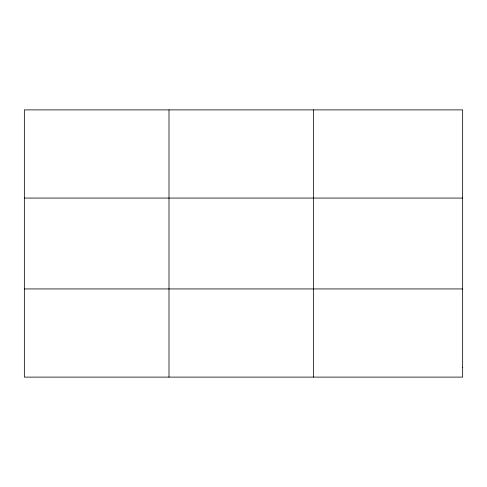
<?xml version="1.0" encoding="UTF-8"?>
<svg xmlns="http://www.w3.org/2000/svg" width="487" height="487" viewBox="0 0 487 487"><rect width="100%" height="100%" fill="white"/><g stroke="black" fill="none" stroke-linecap="round" stroke-linejoin="round"><path stroke-width="0.73" d="M168.989 109.885L168.989 377.115M313.628 109.885L313.628 377.115M24.35 198.069L462.65 198.069M24.35 288.931L462.65 288.931M462.65 367.32L462.65 377.115L24.35 377.115L24.35 109.885L462.65 109.885L462.65 367.32"/></g></svg>
